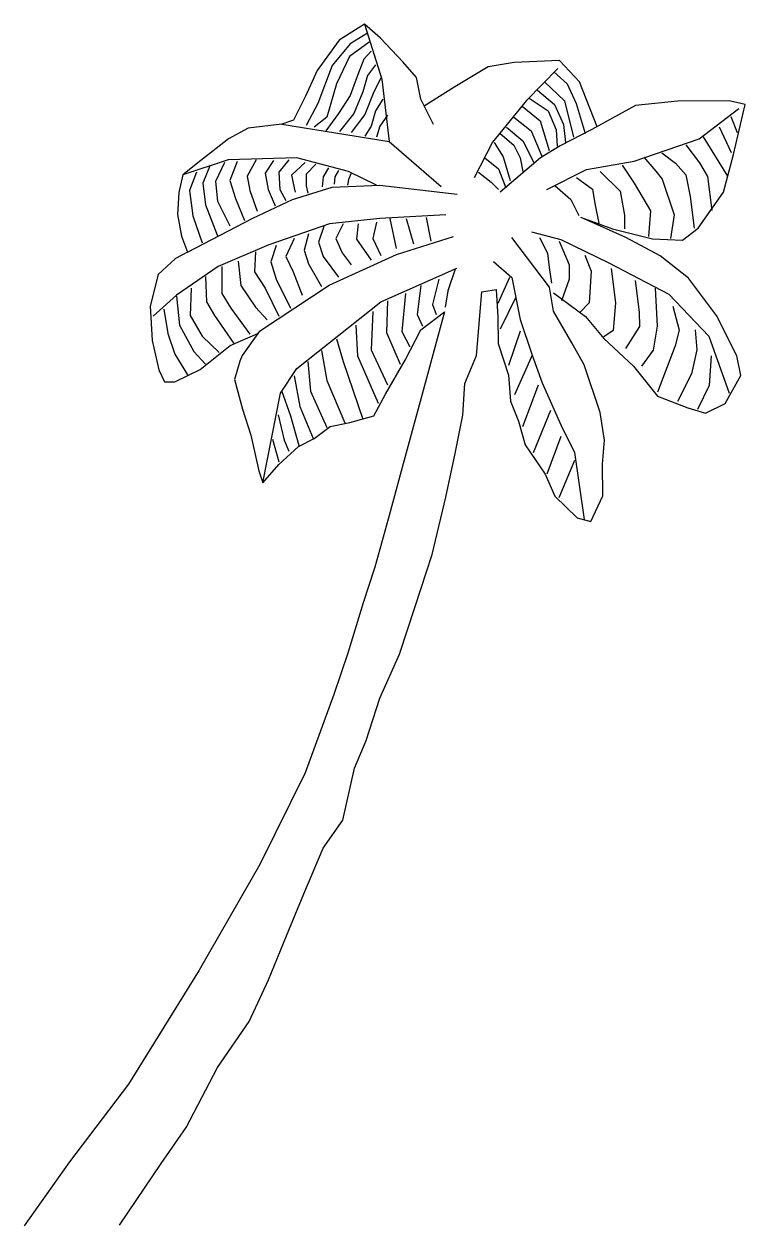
# Model space of a CAD drawing. Extents: x 119.1 to 120.15, y -34.74 to -32.99.
import ezdxf

# ---------------------------------------------------------------- set-up
doc = ezdxf.new("R2010")
doc.units = 0
doc.header["$LTSCALE"] = 100
doc.header["$MEASUREMENT"] = 0
doc.layers.add('P-ARVORE', color=2, linetype='CONTINUOUS')
doc.layers.add('VEG', color=2, linetype='CONTINUOUS')

# ---------------------------------------------------------------- blocks, each defined once
blk = doc.blocks.new('ARV111')
at = {"layer": 'VEG'}
for p, q in [((1.2997, 5.2921), (1.1877, 5.2211)), ((1.3126, 5.252), (1.2374, 5.2045)), ((1.3703, 5.2301), (1.2997, 5.2921)), ((1.2997, 5.2921), (1.3764, 5.0492)), ((1.1877, 5.2211), (1.0911, 5.0877)), ((1.2374, 5.2045), (1.1573, 5.1089)), ((1.3208, 5.2127), (1.2333, 5.1489)), ((1.4687, 5.1257), (1.3703, 5.2301)), ((1.2333, 5.1489), (1.177, 5.0288)), ((1.297, 5.1367), (1.2692, 5.0648)), ((1.3289, 5.1727), (1.297, 5.1367)), ((1.0911, 5.0877), (1.0394, 4.9747)), ((1.1573, 5.1089), (1.0936, 4.9413)), ((1.3486, 5.113), (1.3126, 5.0648)), ((1.5294, 5.0561), (1.4687, 5.1257)), ((1.8444, 5.1036), (1.6974, 5.0149)), ((1.9593, 5.1221), (1.8444, 5.1036)), ((2.1595, 5.1311), (1.9593, 5.1221)), ((2.1523, 5.096), (2.0132, 4.9548)), ((2.2478, 5.0367), (2.1595, 5.1311)), ((1.2692, 5.0648), (1.2374, 4.9773)), ((1.3126, 5.0648), (1.293, 4.9936)), ((1.3723, 5.0533), (1.3404, 4.9936)), ((1.3764, 5.0492), (1.4089, 4.7749)), ((1.5476, 4.9612), (1.5294, 5.0561)), ((2.0938, 5.037), (2.1813, 4.9535)), ((2.1338, 5.0811), (2.1935, 5.0288)), ((2.325, 4.8396), (2.2478, 5.0367)), ((1.177, 5.0288), (1.1336, 4.8816)), ((1.293, 4.9936), (1.253, 4.8979)), ((1.3404, 4.9936), (1.3011, 4.8939)), ((1.6974, 5.0149), (1.5635, 4.9298)), ((2.0619, 5.001), (2.1379, 4.9373)), ((2.1935, 5.0288), (2.2335, 4.9413)), ((1.0394, 4.9747), (0.9877, 4.8692)), ((1.0936, 4.9413), (1.0421, 4.8457)), ((1.2374, 4.9773), (1.1851, 4.8979)), ((1.3804, 4.9617), (1.3486, 4.9095)), ((1.6035, 4.8498), (1.5476, 4.9612)), ((2.0132, 4.9548), (1.8645, 4.7709)), ((1.9941, 4.9298), (2.0735, 4.866)), ((2.026, 4.9651), (2.1094, 4.9095)), ((2.1379, 4.9373), (2.1772, 4.8498)), ((2.1813, 4.9535), (2.2213, 4.7941)), ((2.2335, 4.9413), (2.2728, 4.8097)), ((2.4939, 4.9335), (2.302, 4.8269)), ((2.679, 4.9525), (2.4939, 4.9335)), ((2.9068, 4.9543), (2.679, 4.9525)), ((2.977, 4.9373), (2.9068, 4.9543)), ((2.9261, 4.7167), (2.977, 4.9373)), ((1.1336, 4.8816), (1.078, 4.8375)), ((1.1851, 4.8979), (1.1295, 4.8219)), ((1.253, 4.8979), (1.1892, 4.8179)), ((1.3011, 4.8939), (1.2408, 4.8138)), ((1.3486, 4.9095), (1.3289, 4.8416)), ((1.4008, 4.8898), (1.3682, 4.8416)), ((1.9582, 4.8816), (2.0341, 4.8219)), ((2.1094, 4.9095), (2.1453, 4.826)), ((2.7754, 4.7856), (2.9496, 4.9196)), ((2.9148, 4.8843), (2.9429, 4.8144)), ((0.7877, 4.8326), (0.7005, 4.7868)), ((0.9353, 4.8512), (0.7877, 4.8326)), ((0.9877, 4.8692), (0.9353, 4.8512)), ((0.9353, 4.8512), (1.4089, 4.7749)), ((1.3289, 4.8416), (1.3011, 4.7982)), ((1.3682, 4.8416), (1.3526, 4.7941)), ((1.9263, 4.8375), (1.9982, 4.7778)), ((2.0341, 4.8219), (2.0816, 4.71)), ((2.0735, 4.866), (2.1135, 4.7344)), ((2.1453, 4.826), (2.1494, 4.7541)), ((2.302, 4.8269), (2.1624, 4.7557)), ((2.1772, 4.8498), (2.1853, 4.7704)), ((2.8626, 4.8388), (2.916, 4.7266)), ((0.7005, 4.7868), (0.5786, 4.6908)), ((1.4089, 4.7749), (1.6382, 4.5764)), ((1.8645, 4.7709), (1.7832, 4.6144)), ((1.8707, 4.7704), (1.9107, 4.7066)), ((1.8985, 4.8097), (1.9582, 4.7582)), ((1.9982, 4.7778), (2.0457, 4.6822)), ((2.4883, 4.6882), (2.7754, 4.7856)), ((2.7929, 4.7957), (2.8993, 4.6213)), ((1.9582, 4.7582), (1.986, 4.7025)), ((2.1624, 4.7557), (2.0753, 4.7025)), ((2.6107, 4.7242), (2.6711, 4.6796)), ((2.7156, 4.7601), (2.7762, 4.6804)), ((2.8824, 4.5511), (2.9261, 4.7167)), ((0.699, 4.6944), (0.499, 4.6276)), ((0.5786, 4.6908), (0.499, 4.6276)), ((0.6196, 4.6707), (0.5877, 4.5906)), ((0.6834, 4.6822), (0.6433, 4.5988)), ((1.0021, 4.7025), (0.699, 4.6944)), ((0.739, 4.6863), (0.7071, 4.6028)), ((0.823, 4.6944), (0.783, 4.6225)), ((0.8983, 4.6903), (0.8624, 4.6347)), ((0.9661, 4.6944), (0.922, 4.6388)), ((1.038, 4.6822), (0.9783, 4.6266)), ((1.2292, 4.6429), (1.0021, 4.7025)), ((1.0855, 4.6747), (1.0421, 4.6306)), ((1.8307, 4.7025), (1.8904, 4.6544)), ((2.0753, 4.7025), (1.8985, 4.5506)), ((1.9107, 4.7066), (1.9426, 4.6028)), ((1.986, 4.7025), (1.9982, 4.6429)), ((2.2784, 4.6515), (2.4883, 4.6882)), ((2.4359, 4.6703), (2.4891, 4.5906)), ((2.5308, 4.706), (2.5838, 4.6439)), ((2.6711, 4.6796), (2.7166, 4.6274)), ((2.7762, 4.6804), (2.8118, 4.6206)), ((0.499, 4.6276), (0.4821, 4.5498)), ((0.5599, 4.6388), (0.5281, 4.5587)), ((0.783, 4.6225), (0.7946, 4.5587)), ((0.8624, 4.6347), (0.8746, 4.5628)), ((0.922, 4.6388), (0.9261, 4.5628)), ((0.9783, 4.6266), (0.9899, 4.5709)), ((1.0421, 4.6306), (1.0421, 4.5791)), ((1.1173, 4.6184), (1.1133, 4.575)), ((1.1418, 4.6585), (1.1173, 4.6184)), ((1.1696, 4.6184), (1.1655, 4.5865)), ((1.1851, 4.6462), (1.1696, 4.6184)), ((1.3526, 4.5825), (1.2292, 4.6429)), ((1.2408, 4.6347), (1.2292, 4.6069)), ((1.8029, 4.6388), (1.8585, 4.5947)), ((1.8904, 4.6544), (1.9222, 4.5709)), ((2.1039, 4.5625), (2.2784, 4.6515)), ((2.2336, 4.6161), (2.3041, 4.5641)), ((2.3385, 4.642), (2.4268, 4.5551)), ((2.5838, 4.6439), (2.6116, 4.6091)), ((2.6116, 4.6091), (2.6654, 4.4518)), ((2.7166, 4.6274), (2.7349, 4.5324)), ((2.8118, 4.6206), (2.8304, 4.4706)), ((0.5281, 4.5587), (0.5437, 4.4475)), ((0.5877, 4.5906), (0.5993, 4.495)), ((0.6433, 4.5988), (0.6515, 4.5112)), ((0.7071, 4.6028), (0.7308, 4.5228)), ((0.7946, 4.5587), (0.8264, 4.4672)), ((0.8746, 4.5628), (0.9065, 4.4909)), ((0.9261, 4.5628), (0.9539, 4.5153)), ((0.9829, 4.5187), (1.1577, 4.5727)), ((0.9899, 4.5709), (0.9939, 4.5506)), ((1.0421, 4.5791), (1.0495, 4.5472)), ((1.1577, 4.5727), (1.3679, 4.5818)), ((1.2292, 4.6069), (1.2252, 4.5825)), ((1.3679, 4.5818), (1.7086, 4.5419)), ((1.8585, 4.5947), (1.8904, 4.5628)), ((2.1388, 4.5803), (2.2094, 4.5183)), ((2.3041, 4.5641), (2.3146, 4.5016)), ((2.4268, 4.5551), (2.4452, 4.4501)), ((2.4891, 4.5906), (2.5602, 4.4685)), ((0.4821, 4.5498), (0.4754, 4.4522)), ((0.6515, 4.5112), (0.7071, 4.4034)), ((0.7308, 4.5228), (0.7708, 4.4271)), ((0.8084, 4.4373), (0.9829, 4.5187)), ((2.2094, 4.5183), (2.2449, 4.4485)), ((2.3146, 4.5016), (2.3328, 4.4142)), ((2.7349, 4.5324), (2.7535, 4.3924)), ((2.771, 4.3926), (2.8824, 4.5511)), ((0.4754, 4.4522), (0.4936, 4.3572)), ((0.5993, 4.495), (0.6515, 4.3593)), ((1.6591, 4.4516), (1.3682, 4.4353)), ((2.4452, 4.4501), (2.4456, 4.39)), ((2.5602, 4.4685), (2.551, 4.3558)), ((2.6654, 4.4518), (2.6487, 4.3466)), ((0.5192, 4.2873), (0.8084, 4.4373)), ((0.5437, 4.4475), (0.5837, 4.3274)), ((1.1451, 4.4115), (0.8786, 4.3199)), ((1.1214, 4.3993), (1.0977, 4.3315)), ((1.3682, 4.4353), (1.1451, 4.4115)), ((1.2055, 4.4115), (1.1736, 4.3478)), ((1.2726, 4.4115), (1.2652, 4.3437)), ((1.3526, 4.4197), (1.3364, 4.3478)), ((1.4123, 4.4353), (1.4401, 4.3037)), ((1.4842, 4.4353), (1.5161, 4.324)), ((1.5717, 4.4393), (1.592, 4.3355)), ((2.2525, 4.4411), (2.3931, 4.3896)), ((2.4512, 4.3518), (2.2681, 4.4332)), ((0.4936, 4.3572), (0.5192, 4.2873)), ((0.9899, 4.3478), (0.9539, 4.2677)), ((1.0536, 4.3674), (1.0339, 4.2955)), ((1.1736, 4.3478), (1.2014, 4.284)), ((1.2652, 4.3437), (1.3289, 4.2521)), ((1.3364, 4.3478), (1.3723, 4.2718)), ((1.4403, 4.277), (1.6925, 4.3566)), ((2.1148, 4.1321), (1.95, 4.3518)), ((2.0353, 4.3768), (2.1657, 4.3428)), ((2.0705, 4.352), (2.1061, 4.2822)), ((2.1657, 4.3428), (2.3767, 4.2393)), ((2.3931, 4.3896), (2.5686, 4.3459)), ((2.6037, 4.2704), (2.4512, 4.3518)), ((2.5686, 4.3459), (2.7013, 4.3395)), ((2.7013, 4.3395), (2.771, 4.3926)), ((0.8786, 4.3199), (0.6556, 4.2243)), ((0.9105, 4.3159), (0.8868, 4.244)), ((1.0339, 4.2955), (1.0536, 4.2358)), ((1.0977, 4.3315), (1.1173, 4.2677)), ((2.1582, 4.3352), (2.2016, 4.2304)), ((0.4669, 4.2594), (0.3898, 4.1887)), ((0.5192, 4.2873), (0.4669, 4.2594)), ((0.743, 4.248), (0.7552, 4.1402)), ((0.819, 4.2881), (0.8149, 4.1999)), ((0.8868, 4.244), (0.9105, 4.168)), ((0.9539, 4.2677), (0.9858, 4.1999)), ((1.1173, 4.2677), (1.1851, 4.1761)), ((1.1436, 4.142), (1.4403, 4.277)), ((1.2014, 4.284), (1.2408, 4.2318)), ((1.8686, 4.2453), (1.9492, 4.1759)), ((2.1061, 4.2822), (2.1141, 4.2197)), ((2.2713, 4.2735), (2.2994, 4.2037)), ((2.3767, 4.2393), (2.6406, 4.1012)), ((2.7277, 4.172), (2.6037, 4.2704)), ((0.3898, 4.1887), (0.3559, 4.0483)), ((0.6556, 4.2243), (0.4718, 4.0968)), ((0.6712, 4.2243), (0.6712, 4.1042)), ((0.8149, 4.1999), (0.8624, 4.1286)), ((0.9858, 4.1999), (1.0258, 4.0968)), ((1.0536, 4.2358), (1.1099, 4.1361)), ((1.3723, 4.0683), (1.7073, 4.2162)), ((1.6991, 4.2121), (1.6673, 4.1164)), ((2.1141, 4.2197), (2.1246, 4.1497)), ((2.2016, 4.2304), (2.2021, 4.1678)), ((2.2994, 4.2037), (2.2905, 4.0634)), ((2.3869, 4.2143), (2.4056, 4.0643)), ((0.5993, 4.1802), (0.6033, 4.0683)), ((0.7552, 4.1402), (0.819, 4.0445)), ((0.8373, 3.9394), (1.1436, 4.142)), ((0.9105, 4.168), (0.9743, 4.0405)), ((1.5479, 4.1402), (1.5317, 4.0126)), ((1.6273, 4.168), (1.5995, 4.0567)), ((1.9392, 4.1758), (1.8876, 4.0603)), ((1.9492, 4.1759), (1.9857, 3.991)), ((2.1331, 4.0271), (2.1148, 4.1321)), ((2.2021, 4.1678), (2.1678, 4.0725)), ((2.4925, 4.1626), (2.5111, 4.0226)), ((2.8516, 4.0077), (2.7277, 4.172)), ((0.4718, 4.0968), (0.3687, 4.0045)), ((0.4718, 4.0927), (0.484, 3.9652)), ((0.5355, 4.1286), (0.5321, 4.0086)), ((0.6712, 4.1042), (0.7112, 4.0405)), ((0.8624, 4.1286), (0.922, 4.0045)), ((1.4801, 4.1042), (1.4645, 3.9373)), ((1.6673, 4.1164), (1.6557, 4.0445)), ((1.7942, 3.8318), (1.8171, 4.1123)), ((1.8171, 4.1123), (1.8796, 4.1228)), ((1.8796, 4.1228), (1.888, 4.0002)), ((1.9674, 4.0884), (1.8985, 3.9477)), ((2.1325, 4.1072), (2.2735, 4.0032)), ((2.5803, 4.1283), (2.5892, 3.9606)), ((2.6406, 4.1012), (2.8173, 3.9174)), ((0.3559, 4.0483), (0.3646, 3.8982)), ((0.4162, 4.0364), (0.4325, 3.9292)), ((0.6033, 4.0683), (0.6393, 4.0086)), ((0.7112, 4.0405), (0.7946, 3.9251)), ((0.819, 4.0445), (0.8705, 3.9889)), ((1.0021, 3.7739), (1.3723, 4.0683)), ((1.3364, 4.0249), (1.3289, 3.8573)), ((1.4008, 4.0723), (1.3967, 3.9333)), ((1.5995, 4.0567), (1.6157, 4.0126)), ((2.2143, 3.8876), (2.1331, 4.0271)), ((2.2905, 4.0634), (2.2483, 4.0205)), ((2.4056, 4.0643), (2.3966, 3.9416)), ((2.6585, 4.0488), (2.6869, 3.9439)), ((0.5321, 4.0086), (0.5837, 3.917)), ((0.6393, 4.0086), (0.7234, 3.8851)), ((1.5317, 4.0126), (1.5561, 3.9611)), ((1.5481, 3.945), (1.6526, 4.0234)), ((1.6526, 4.0234), (1.5504, 3.6446)), ((1.888, 4.0002), (1.8889, 3.8851)), ((1.9857, 3.991), (2.0395, 3.8337)), ((2.2735, 4.0032), (2.3543, 3.9062)), ((2.5111, 4.0226), (2.5116, 3.96)), ((2.9406, 3.8307), (2.8516, 4.0077)), ((0.4325, 3.9292), (0.4643, 3.8376)), ((0.484, 3.9652), (0.5477, 3.8492)), ((0.7076, 3.8758), (0.8299, 3.9293)), ((0.8373, 3.9394), (0.7605, 3.8312)), ((1.2611, 3.9652), (1.2692, 3.8295)), ((1.3967, 3.9333), (1.4564, 3.7935)), ((1.4645, 3.9373), (1.4998, 3.8695)), ((1.479, 3.8118), (1.5481, 3.945)), ((1.9861, 3.9384), (1.9347, 3.7878)), ((2.3966, 3.9416), (2.3543, 3.9137)), ((2.5116, 3.96), (2.4498, 3.8619)), ((2.5892, 3.9606), (2.5725, 3.8554)), ((2.6869, 3.9439), (2.6699, 3.8737)), ((2.757, 3.9444), (2.7652, 3.8569)), ((0.3646, 3.8982), (0.3931, 3.7682)), ((0.5758, 3.7697), (0.7076, 3.8758)), ((0.5837, 3.917), (0.6596, 3.8451)), ((1.177, 3.9055), (1.2055, 3.8057)), ((1.8889, 3.8851), (1.9351, 3.7453)), ((2.2676, 3.7904), (2.2143, 3.8876)), ((2.3543, 3.9062), (2.4854, 3.7846)), ((2.6699, 3.8737), (2.5914, 3.6703)), ((2.8173, 3.9174), (2.9068, 3.6653)), ((0.4643, 3.8376), (0.5199, 3.746)), ((0.5477, 3.8492), (0.5993, 3.7935)), ((0.7605, 3.8312), (0.7507, 3.8061)), ((1.1099, 3.8532), (1.1336, 3.7216)), ((1.2692, 3.8295), (1.3608, 3.6219)), ((1.3289, 3.8573), (1.4008, 3.7019)), ((1.7426, 3.7087), (1.7942, 3.8318)), ((2.0395, 3.8337), (1.9608, 3.6579)), ((2.0395, 3.8337), (2.083, 3.7114)), ((2.5725, 3.8554), (2.5205, 3.7849)), ((2.7652, 3.8569), (2.741, 3.7516)), ((2.828, 3.8299), (2.819, 3.6996)), ((2.9588, 3.7433), (2.9406, 3.8307)), ((0.3931, 3.7682), (0.4185, 3.7159)), ((0.4636, 3.7162), (0.5758, 3.7697)), ((0.7507, 3.8061), (0.7263, 3.7258)), ((0.9302, 3.666), (1.0021, 3.7739)), ((1.0495, 3.8057), (1.0617, 3.6741)), ((1.2055, 3.8057), (1.293, 3.5507)), ((1.3926, 3.6609), (1.479, 3.8118)), ((2.3393, 3.5807), (2.2676, 3.7904)), ((2.4854, 3.7846), (2.5916, 3.6528)), ((0.4185, 3.7159), (0.4636, 3.7162)), ((0.7263, 3.7258), (0.7624, 3.5959)), ((0.9899, 3.742), (1.0143, 3.6063)), ((1.1336, 3.7216), (1.213, 3.5344)), ((1.7337, 3.5685), (1.7426, 3.7087)), ((1.9351, 3.7453), (1.9435, 3.6302)), ((2.083, 3.7114), (2.1646, 3.5268)), ((2.741, 3.7516), (2.6794, 3.6285)), ((2.8897, 3.6201), (2.9588, 3.7433)), ((0.8525, 3.2713), (0.9302, 3.666)), ((0.9343, 3.6782), (0.9743, 3.5663)), ((1.0617, 3.6741), (1.1336, 3.5147)), ((1.3408, 3.5654), (1.3926, 3.6609)), ((2.0656, 3.7012), (1.9969, 3.518)), ((2.819, 3.6996), (2.7672, 3.5941)), ((1.0143, 3.6063), (1.0739, 3.4665)), ((1.5504, 3.6446), (1.4652, 3.3386)), ((1.9435, 3.6302), (1.9792, 3.5429)), ((2.5916, 3.6528), (2.7246, 3.6013)), ((2.7246, 3.6013), (2.8024, 3.5769)), ((2.8024, 3.5769), (2.8897, 3.6201)), ((0.7624, 3.5959), (0.7983, 3.4811)), ((0.9187, 3.5703), (0.9465, 3.4591)), ((0.9743, 3.5663), (1.0102, 3.4347)), ((1.2359, 3.5371), (1.3408, 3.5654)), ((1.7, 3.4005), (1.7337, 3.5685)), ((2.119, 3.589), (2.0429, 3.4032)), ((2.3578, 3.4582), (2.3393, 3.5807)), ((1.0788, 3.4657), (1.1484, 3.5189)), ((1.1484, 3.5189), (1.2359, 3.5371)), ((1.9792, 3.5429), (2.0076, 3.438)), ((2.1646, 3.5268), (2.2256, 3.4046)), ((0.7983, 3.4811), (0.8346, 3.3237)), ((0.8942, 3.4625), (0.922, 3.3634)), ((0.9465, 3.4591), (0.9661, 3.4109)), ((1.009, 3.4302), (1.0788, 3.4657)), ((2.165, 3.4743), (2.1037, 3.3086)), ((2.3486, 3.353), (2.3578, 3.4582)), ((0.922, 3.3519), (1.009, 3.4302)), ((1.659, 3.2075), (1.7, 3.4005)), ((2.0076, 3.438), (2.0962, 3.3085)), ((2.2256, 3.4046), (2.2679, 3.1084)), ((0.8525, 3.2713), (0.922, 3.3519)), ((1.4652, 3.3386), (1.4044, 3.1104)), ((2.2259, 3.3696), (2.1571, 3.2039)), ((2.3497, 3.2129), (2.3486, 3.353)), ((0.8346, 3.3237), (0.8525, 3.2713)), ((2.0962, 3.3085), (2.1395, 3.2112)), ((1.5984, 2.9542), (1.659, 3.2075)), ((2.1395, 3.2112), (2.2378, 3.1169)), ((2.2981, 3.0999), (2.3497, 3.2129)), ((1.4044, 3.1104), (1.346, 2.8997)), ((2.2378, 3.1169), (2.2981, 3.0999)), ((1.5226, 2.7259), (1.5984, 2.9542)), ((1.346, 2.8997), (1.2947, 2.7416)), ((1.2947, 2.7416), (1.2263, 2.5208)), ((1.4541, 2.5151), (1.5226, 2.7259)), ((1.2263, 2.5208), (1.1652, 2.3376)), ((1.3681, 2.3217), (1.4541, 2.5151)), ((1.1652, 2.3376), (1.0377, 1.9937)), ((1.3069, 2.136), (1.3681, 2.3217)), ((1.2553, 2.0129), (1.3069, 2.136)), ((1.2046, 1.7848), (1.2553, 2.0129)), ((1.0377, 1.9937), (0.8382, 1.5892)), ((1.1179, 1.6615), (1.2046, 1.7848)), ((1.0319, 1.4605), (1.1179, 1.6615)), ((0.8382, 1.5892), (0.5715, 1.1241)), ((0.9558, 1.2747), (1.0319, 1.4605)), ((0.8772, 1.0814), (0.9558, 1.2747)), ((0.5715, 1.1241), (0.2601, 0.621)), ((0.791, 0.898), (0.8772, 1.0814)), ((0.6525, 0.6942), (0.791, 0.898)), ((0.5144, 0.4303), (0.6525, 0.6942)), ((0.2601, 0.621), (-0.0001, 0.2786)), ((0.403, 0.2717), (0.5144, 0.4303)), ((-0.0001, 0.2786), (-0.2006, -0.0033)), ((0.2199, 0), (0.403, 0.2717))]:
    blk.add_line(p, q, dxfattribs=at)

msp = doc.modelspace()

# ---------------------------------------------------------------- block references
at = {"layer": 'P-ARVORE', "linetype": 'CONTINUOUS', "xscale": 0.33, "yscale": 0.33, "zscale": 0.33}
msp.add_blockref('ARV111', (119.1653, -34.7339), dxfattribs=at)

doc.saveas('drawing.dxf')
